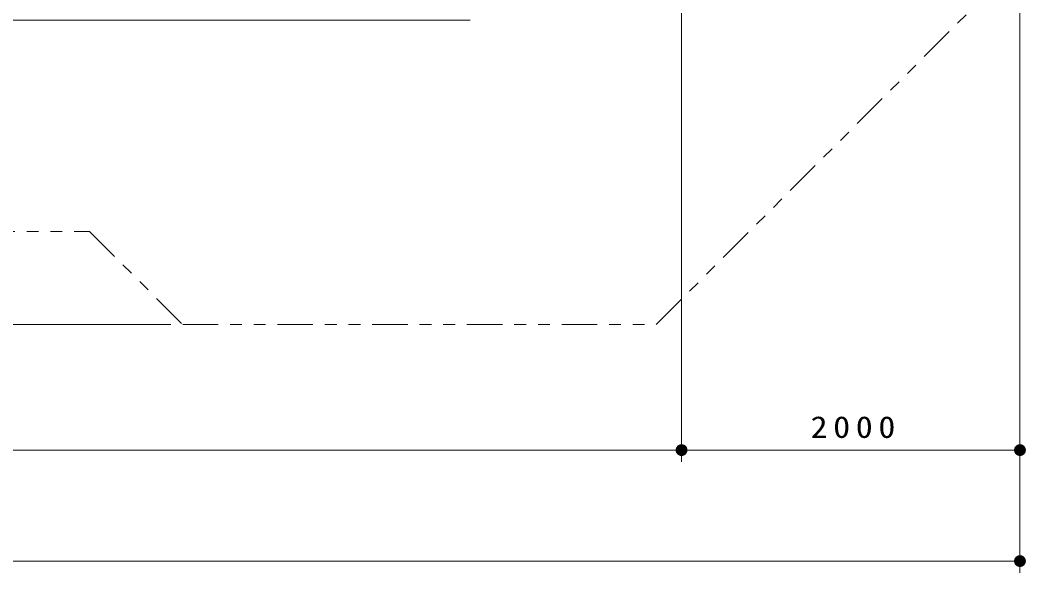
# Model space of a CAD drawing. Units: millimetres on the paper. Extents: x -385 to 0, y -594 to 267.
# Drawn here: x -231.2 to -146.3, y 61.4 to 108 of the extents above; entities that cross this region are included whole.
import ezdxf

# ---------------------------------------------------------------- set-up
doc = ezdxf.new("R2010")
doc.units = ezdxf.units.MM
doc.linetypes.add('USER3', pattern=[8, 3, -1, 1, -1, 1, -1])
doc.layers.add('0_2', color=7, linetype='Continuous', lineweight=13)
doc.styles.add('ＭＳ ゴシック', font='')
doc.styles.get('ＭＳ ゴシック').set_extended_font_data('MS Gothic')

# ---------------------------------------------------------------- blocks, each defined once
blk = doc.blocks.new('filled_dot')
at = {"color": 0, "linetype": 'Continuous', "lineweight": -2, "const_width": 1.25}
blk.add_lwpolyline([(-0.625, 0, 1), (0.625, 0, 1)], format="xyb", close=True, dxfattribs=at)

msp = doc.modelspace()

# ---------------------------------------------------------------- linework, layer by layer
at = {"layer": '0_2'}
for p, q in [((-175.342, 136.853), (-175.342, 70.726)), ((-146.77, 112.775), (-146.77, 70.726)), ((-146.77, 112.05), (-146.77, 61.353)), ((-193.178, 108.045), (-368.765, 108.045)), ((-218.463, 82.331), (-375.622, 82.331)), ((-218.463, 82.331), (-368.622, 82.331)), ((-175.342, 71.726), (-335.194, 71.726)), ((-146.77, 71.726), (-175.342, 71.726)), ((-146.77, 62.353), (-360.908, 62.353))]:
    msp.add_line(p, q, dxfattribs=at)
at = {"layer": '0_2', "linetype": 'USER3'}
msp.add_lwpolyline([(-217.463, 82.331), (-177.489, 82.331), (-146.77, 113.05), (-146.77, 145.828), (-181.814, 180.871), (-211.563, 180.871), (-216.312, 185.619), (-239.417, 185.619), (-250.719, 174.318), (-273.402, 174.318), (-282.162, 183.077), (-339.295, 183.077), (-360.908, 161.464), (-360.908, 130.916), (-337.108, 107.116), (-296.414, 107.116), (-282.736, 93.437), (-253.864, 93.437), (-250.628, 90.201), (-225.333, 90.201)], close=True, dxfattribs=at)

# ---------------------------------------------------------------- block references
at = {"layer": '0_2', "xscale": 0.4, "yscale": 0.4}
msp.add_blockref('filled_dot', (-175.342, 71.726), dxfattribs=at)
at = {"layer": '0_2', "xscale": 0.4, "yscale": 0.4, "rotation": 180}
for p in [(-175.342, 71.726), (-146.77, 71.726), (-146.77, 62.353)]:
    msp.add_blockref('filled_dot', p, dxfattribs=at)

# ---------------------------------------------------------------- texts
at = {"layer": '0_2', "insert": (-160.633, 72.726), "char_height": 1.833, "attachment_point": 8, "style": 'ＭＳ ゴシック'}
msp.add_mtext('\\T1.33;\\W1.15;2000', dxfattribs=at)

doc.saveas('drawing.dxf')
